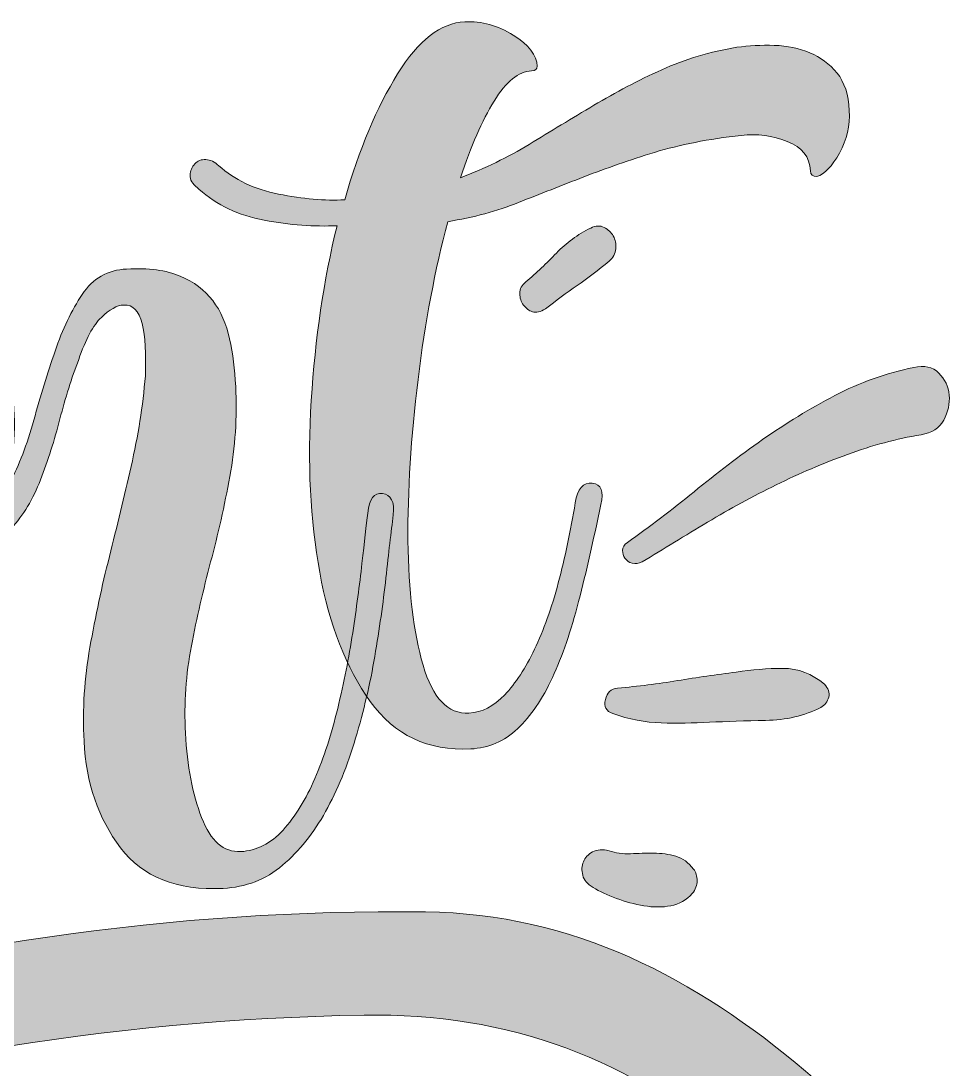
# Model space of a CAD drawing. Header units: inches. Extents: x 0.89 to 5.1, y -5.61 to -0.4.
# Drawn here: x 3.994 to 5.101, y -1.667 to -0.419 of the extents above; entities that cross this region are included whole.
import ezdxf

# ---------------------------------------------------------------- set-up
doc = ezdxf.new("R2010")
doc.units = ezdxf.units.IN
doc.header["$MEASUREMENT"] = 0
doc.layers.add('Layer 1', color=7, linetype='Continuous')

# ---------------------------------------------------------------- blocks, each defined once
blk = doc.blocks.new('block 5')
at = {"layer": 'Layer 1', "true_color": 0xffffff}
h = blk.add_hatch(color=7, dxfattribs=at)
h.dxf.hatch_style = 2
edge = h.paths.add_edge_path()
edge.add_spline(control_points=[(4.5226, -0.4196), (4.5428, -0.4186), (4.562, -0.4239), (4.5805, -0.4355), (4.5988, -0.447), (4.6084, -0.4593), (4.609, -0.4724), (4.6092, -0.4759), (4.6069, -0.4778), (4.6022, -0.4781), (4.5867, -0.4788), (4.5719, -0.4909), (4.5576, -0.5141), (4.5433, -0.5375), (4.5299, -0.5678), (4.5175, -0.6053), (4.5467, -0.5943), (4.574, -0.5811), (4.5994, -0.5656), (4.6247, -0.5501), (4.6504, -0.5345), (4.6764, -0.519), (4.7024, -0.5034), (4.7293, -0.4894), (4.7573, -0.4767), (4.7852, -0.464), (4.815, -0.4551), (4.8469, -0.4499), (4.861, -0.4481), (4.8759, -0.4473), (4.8913, -0.4477), (4.9068, -0.4482), (4.9209, -0.4511), (4.9337, -0.4564), (4.9464, -0.4617), (4.9572, -0.4698), (4.9661, -0.4806), (4.9749, -0.4915), (4.9798, -0.5064), (4.9807, -0.5254), (4.9816, -0.5432), (4.9777, -0.56), (4.969, -0.5759), (4.9603, -0.5918), (4.9512, -0.6011), (4.9419, -0.604), (4.9371, -0.6042), (4.9346, -0.6019), (4.9344, -0.5972), (4.9336, -0.5806), (4.9243, -0.5689), (4.9068, -0.562), (4.8892, -0.5551), (4.8709, -0.5528), (4.852, -0.5549), (4.813, -0.5592), (4.7786, -0.566), (4.7487, -0.5752), (4.7189, -0.5844), (4.6908, -0.5941), (4.6646, -0.6043), (4.6383, -0.6145), (4.6123, -0.6247), (4.5867, -0.6349), (4.5611, -0.645), (4.5329, -0.6527), (4.5023, -0.6577), (4.4873, -0.7144), (4.4754, -0.7771), (4.467, -0.8458), (4.4585, -0.9146), (4.4545, -0.9787), (4.455, -1.0381), (4.4556, -1.0975), (4.4616, -1.1469), (4.473, -1.1861), (4.4845, -1.2254), (4.5027, -1.2444), (4.5276, -1.2431), (4.543, -1.2424), (4.5572, -1.2352), (4.5702, -1.2214), (4.5832, -1.2077), (4.5951, -1.1896), (4.6058, -1.1671), (4.6166, -1.1446), (4.626, -1.1182), (4.6341, -1.0881), (4.6421, -1.058), (4.6488, -1.0262), (4.6543, -0.9926), (4.657, -0.9759), (4.6638, -0.9681), (4.6746, -0.9693), (4.6853, -0.9706), (4.6887, -0.979), (4.6847, -0.9947), (4.6761, -1.0367), (4.6673, -1.0752), (4.6583, -1.1101), (4.6493, -1.145), (4.6389, -1.1752), (4.6271, -1.2008), (4.6153, -1.2263), (4.6014, -1.2466), (4.5856, -1.2617), (4.5696, -1.2768), (4.551, -1.2848), (4.5297, -1.2858), (4.4787, -1.2884), (4.4388, -1.2695), (4.4101, -1.2293), (4.3814, -1.1891), (4.3613, -1.1379), (4.3499, -1.0754), (4.3385, -1.013), (4.3351, -0.9448), (4.3398, -0.8708), (4.3445, -0.7969), (4.3547, -0.7274), (4.3706, -0.6625), (4.3433, -0.6638), (4.3143, -0.6617), (4.2838, -0.656), (4.2532, -0.6504), (4.2273, -0.638), (4.2061, -0.6189), (4.2061, -0.6189), (4.2043, -0.6172), (4.2043, -0.6172), (4.1981, -0.6127), (4.1952, -0.6078), (4.1955, -0.6025), (4.1958, -0.5971), (4.1977, -0.5925), (4.2011, -0.5888), (4.2045, -0.5851), (4.2088, -0.5834), (4.2142, -0.5837), (4.2196, -0.5841), (4.2248, -0.5865), (4.2297, -0.591), (4.2484, -0.6079), (4.2721, -0.6192), (4.3009, -0.6249), (4.3298, -0.6306), (4.356, -0.6329), (4.3797, -0.6317), (4.3969, -0.5714), (4.418, -0.5213), (4.4427, -0.4815), (4.4675, -0.4416), (4.4942, -0.421), (4.5226, -0.4196)], knot_values=[0, 0, 0, 0, 1, 1, 1, 2, 2, 2, 3, 3, 3, 4, 4, 4, 5, 5, 5, 6, 6, 6, 7, 7, 7, 8, 8, 8, 9, 9, 9, 10, 10, 10, 11, 11, 11, 12, 12, 12, 13, 13, 13, 14, 14, 14, 15, 15, 15, 16, 16, 16, 17, 17, 17, 18, 18, 18, 19, 19, 19, 20, 20, 20, 21, 21, 21, 22, 22, 22, 23, 23, 23, 24, 24, 24, 25, 25, 25, 26, 26, 26, 27, 27, 27, 28, 28, 28, 29, 29, 29, 30, 30, 30, 31, 31, 31, 32, 32, 32, 33, 33, 33, 34, 34, 34, 35, 35, 35, 36, 36, 36, 37, 37, 37, 38, 38, 38, 39, 39, 39, 40, 40, 40, 41, 41, 41, 42, 42, 42, 43, 43, 43, 44, 44, 44, 45, 45, 45, 46, 46, 46, 47, 47, 47, 48, 48, 48, 49, 49, 49, 50, 50, 50, 51, 51, 51, 51], degree=3, periodic=1)
h = blk.add_hatch(color=7, dxfattribs=at)
h.dxf.hatch_style = 2
edge = h.paths.add_edge_path()
edge.add_spline(control_points=[(4.4375, -1.0069), (4.4349, -1.0272), (4.432, -1.0523), (4.4287, -1.0822), (4.4254, -1.1121), (4.421, -1.1432), (4.4155, -1.1756), (4.41, -1.2079), (4.4024, -1.2404), (4.3927, -1.273), (4.383, -1.3056), (4.371, -1.3347), (4.3569, -1.3604), (4.3427, -1.386), (4.3256, -1.4074), (4.3056, -1.4244), (4.2857, -1.4414), (4.262, -1.4506), (4.2348, -1.452), (4.1797, -1.4547), (4.139, -1.4385), (4.1126, -1.4036), (4.0861, -1.3686), (4.0717, -1.3263), (4.0692, -1.2765), (4.0673, -1.2385), (4.0696, -1.2013), (4.0762, -1.1647), (4.0827, -1.1281), (4.0904, -1.0921), (4.0994, -1.0566), (4.1083, -1.0211), (4.1169, -0.9852), (4.1253, -0.9492), (4.1336, -0.9131), (4.1393, -0.8772), (4.1422, -0.8413), (4.1433, -0.8152), (4.142, -0.7944), (4.1383, -0.7791), (4.1345, -0.7639), (4.1273, -0.7565), (4.1167, -0.757), (4.1084, -0.7574), (4.0994, -0.7623), (4.0898, -0.7717), (4.0801, -0.7811), (4.0711, -0.7979), (4.0628, -0.8221), (4.0544, -0.8439), (4.0469, -0.8674), (4.0405, -0.8927), (4.034, -0.918), (4.0262, -0.9422), (4.0173, -0.9652), (4.0083, -0.9882), (3.9968, -1.0075), (3.9827, -1.0231), (3.9686, -1.0386), (3.9509, -1.0469), (3.9295, -1.048), (3.9034, -1.0493), (3.8853, -1.0371), (3.8751, -1.0114), (3.865, -0.9858), (3.8603, -0.9572), (3.8611, -0.9257), (3.8619, -0.8941), (3.8676, -0.865), (3.8782, -0.8383), (3.8887, -0.8117), (3.9017, -0.7979), (3.9172, -0.7972), (3.9361, -0.7963), (3.9509, -0.8012), (3.9616, -0.8119), (3.9722, -0.8227), (3.9791, -0.8366), (3.9824, -0.8537), (3.9856, -0.8708), (3.9868, -0.8897), (3.9861, -0.9106), (3.9853, -0.9314), (3.9836, -0.9508), (3.9809, -0.9688), (3.9917, -0.948), (4.0012, -0.9232), (4.0093, -0.8943), (4.0174, -0.8653), (4.0259, -0.8379), (4.0347, -0.8119), (4.0435, -0.7859), (4.0543, -0.7634), (4.067, -0.7443), (4.0797, -0.7253), (4.0974, -0.7152), (4.1199, -0.7141), (4.146, -0.7128), (4.1672, -0.7156), (4.1836, -0.7225), (4.2, -0.7295), (4.213, -0.7392), (4.2225, -0.7518), (4.2321, -0.7644), (4.2387, -0.7795), (4.2426, -0.7972), (4.2464, -0.8148), (4.2488, -0.8337), (4.2498, -0.8539), (4.2517, -0.8907), (4.2493, -0.9264), (4.2429, -0.9612), (4.2365, -0.996), (4.2288, -1.03), (4.22, -1.0631), (4.2112, -1.0962), (4.2035, -1.1296), (4.1971, -1.1632), (4.1906, -1.1968), (4.1882, -1.2314), (4.19, -1.2669), (4.1919, -1.3061), (4.1983, -1.3396), (4.2092, -1.3677), (4.2201, -1.3956), (4.2356, -1.4091), (4.2558, -1.4081), (4.2747, -1.4072), (4.2916, -1.3986), (4.3062, -1.3825), (4.3209, -1.3663), (4.3335, -1.3457), (4.3442, -1.3209), (4.3549, -1.2959), (4.3639, -1.2682), (4.3713, -1.2375), (4.3787, -1.2068), (4.3846, -1.1768), (4.3892, -1.1475), (4.3936, -1.1181), (4.3973, -1.0906), (4.4002, -1.0649), (4.4031, -1.0392), (4.4054, -1.0192), (4.4071, -1.0048), (4.4086, -0.9881), (4.4145, -0.9804), (4.4246, -0.9816), (4.4348, -0.9829), (4.4391, -0.9913), (4.4375, -1.0069)], knot_values=[0, 0, 0, 0, 1, 1, 1, 2, 2, 2, 3, 3, 3, 4, 4, 4, 5, 5, 5, 6, 6, 6, 7, 7, 7, 8, 8, 8, 9, 9, 9, 10, 10, 10, 11, 11, 11, 12, 12, 12, 13, 13, 13, 14, 14, 14, 15, 15, 15, 16, 16, 16, 17, 17, 17, 18, 18, 18, 19, 19, 19, 20, 20, 20, 21, 21, 21, 22, 22, 22, 23, 23, 23, 24, 24, 24, 25, 25, 25, 26, 26, 26, 27, 27, 27, 28, 28, 28, 29, 29, 29, 30, 30, 30, 31, 31, 31, 32, 32, 32, 33, 33, 33, 34, 34, 34, 35, 35, 35, 36, 36, 36, 37, 37, 37, 38, 38, 38, 39, 39, 39, 40, 40, 40, 41, 41, 41, 42, 42, 42, 43, 43, 43, 44, 44, 44, 45, 45, 45, 46, 46, 46, 47, 47, 47, 48, 48, 48, 49, 49, 49, 50, 50, 50, 50], degree=3, periodic=1)
at = {"layer": 'Layer 1', "lineweight": 0}
for points, knots in [([(4.5226, -0.4196), (4.5428, -0.4186), (4.562, -0.4239), (4.5805, -0.4355), (4.5988, -0.447), (4.6084, -0.4593), (4.609, -0.4724), (4.6092, -0.4759), (4.6069, -0.4778), (4.6022, -0.4781), (4.5867, -0.4788), (4.5719, -0.4909), (4.5576, -0.5141), (4.5433, -0.5375), (4.5299, -0.5678), (4.5175, -0.6053), (4.5467, -0.5943), (4.574, -0.5811), (4.5994, -0.5656), (4.6247, -0.5501), (4.6504, -0.5345), (4.6764, -0.519), (4.7024, -0.5034), (4.7293, -0.4894), (4.7573, -0.4767), (4.7852, -0.464), (4.815, -0.4551), (4.8469, -0.4499), (4.861, -0.4481), (4.8759, -0.4473), (4.8913, -0.4477), (4.9068, -0.4482), (4.9209, -0.4511), (4.9337, -0.4564), (4.9464, -0.4617), (4.9572, -0.4698), (4.9661, -0.4806), (4.9749, -0.4915), (4.9798, -0.5064), (4.9807, -0.5254), (4.9816, -0.5432), (4.9777, -0.56), (4.969, -0.5759), (4.9603, -0.5918), (4.9512, -0.6011), (4.9419, -0.604), (4.9371, -0.6042), (4.9346, -0.6019), (4.9344, -0.5972), (4.9336, -0.5806), (4.9243, -0.5689), (4.9068, -0.562), (4.8892, -0.5551), (4.8709, -0.5528), (4.852, -0.5549), (4.813, -0.5592), (4.7786, -0.566), (4.7487, -0.5752), (4.7189, -0.5844), (4.6908, -0.5941), (4.6646, -0.6043), (4.6383, -0.6145), (4.6123, -0.6247), (4.5867, -0.6349), (4.5611, -0.645), (4.5329, -0.6527), (4.5023, -0.6577), (4.4873, -0.7144), (4.4754, -0.7771), (4.467, -0.8458), (4.4585, -0.9146), (4.4545, -0.9787), (4.455, -1.0381), (4.4556, -1.0975), (4.4616, -1.1469), (4.473, -1.1861), (4.4845, -1.2254), (4.5027, -1.2444), (4.5276, -1.2431), (4.543, -1.2424), (4.5572, -1.2352), (4.5702, -1.2214), (4.5832, -1.2077), (4.5951, -1.1896), (4.6058, -1.1671), (4.6166, -1.1446), (4.626, -1.1182), (4.6341, -1.0881), (4.6421, -1.058), (4.6488, -1.0262), (4.6543, -0.9926), (4.657, -0.9759), (4.6638, -0.9681), (4.6746, -0.9693), (4.6853, -0.9706), (4.6887, -0.979), (4.6847, -0.9947), (4.6761, -1.0367), (4.6673, -1.0752), (4.6583, -1.1101), (4.6493, -1.145), (4.6389, -1.1752), (4.6271, -1.2008), (4.6153, -1.2263), (4.6014, -1.2466), (4.5856, -1.2617), (4.5696, -1.2768), (4.551, -1.2848), (4.5297, -1.2858), (4.4787, -1.2884), (4.4388, -1.2695), (4.4101, -1.2293), (4.3814, -1.1891), (4.3613, -1.1379), (4.3499, -1.0754), (4.3385, -1.013), (4.3351, -0.9448), (4.3398, -0.8708), (4.3445, -0.7969), (4.3547, -0.7274), (4.3706, -0.6625), (4.3433, -0.6638), (4.3143, -0.6617), (4.2838, -0.656), (4.2532, -0.6504), (4.2273, -0.638), (4.2061, -0.6189), (4.2061, -0.6189), (4.2043, -0.6172), (4.2043, -0.6172), (4.1981, -0.6127), (4.1952, -0.6078), (4.1955, -0.6025), (4.1958, -0.5971), (4.1977, -0.5925), (4.2011, -0.5888), (4.2045, -0.5851), (4.2088, -0.5834), (4.2142, -0.5837), (4.2196, -0.5841), (4.2248, -0.5865), (4.2297, -0.591), (4.2484, -0.6079), (4.2721, -0.6192), (4.3009, -0.6249), (4.3298, -0.6306), (4.356, -0.6329), (4.3797, -0.6317), (4.3969, -0.5714), (4.418, -0.5213), (4.4427, -0.4815), (4.4675, -0.4416), (4.4942, -0.421), (4.5226, -0.4196)], [0, 0, 0, 0, 1, 1, 1, 2, 2, 2, 3, 3, 3, 4, 4, 4, 5, 5, 5, 6, 6, 6, 7, 7, 7, 8, 8, 8, 9, 9, 9, 10, 10, 10, 11, 11, 11, 12, 12, 12, 13, 13, 13, 14, 14, 14, 15, 15, 15, 16, 16, 16, 17, 17, 17, 18, 18, 18, 19, 19, 19, 20, 20, 20, 21, 21, 21, 22, 22, 22, 23, 23, 23, 24, 24, 24, 25, 25, 25, 26, 26, 26, 27, 27, 27, 28, 28, 28, 29, 29, 29, 30, 30, 30, 31, 31, 31, 32, 32, 32, 33, 33, 33, 34, 34, 34, 35, 35, 35, 36, 36, 36, 37, 37, 37, 38, 38, 38, 39, 39, 39, 40, 40, 40, 41, 41, 41, 42, 42, 42, 43, 43, 43, 44, 44, 44, 45, 45, 45, 46, 46, 46, 47, 47, 47, 48, 48, 48, 49, 49, 49, 50, 50, 50, 51, 51, 51, 51]), ([(4.4375, -1.0069), (4.4349, -1.0272), (4.432, -1.0523), (4.4287, -1.0822), (4.4254, -1.1121), (4.421, -1.1432), (4.4155, -1.1756), (4.41, -1.2079), (4.4024, -1.2404), (4.3927, -1.273), (4.383, -1.3056), (4.371, -1.3347), (4.3569, -1.3604), (4.3427, -1.386), (4.3256, -1.4074), (4.3056, -1.4244), (4.2857, -1.4414), (4.262, -1.4506), (4.2348, -1.452), (4.1797, -1.4547), (4.139, -1.4385), (4.1126, -1.4036), (4.0861, -1.3686), (4.0717, -1.3263), (4.0692, -1.2765), (4.0673, -1.2385), (4.0696, -1.2013), (4.0762, -1.1647), (4.0827, -1.1281), (4.0904, -1.0921), (4.0994, -1.0566), (4.1083, -1.0211), (4.1169, -0.9852), (4.1253, -0.9492), (4.1336, -0.9131), (4.1393, -0.8772), (4.1422, -0.8413), (4.1433, -0.8152), (4.142, -0.7944), (4.1383, -0.7791), (4.1345, -0.7639), (4.1273, -0.7565), (4.1167, -0.757), (4.1084, -0.7574), (4.0994, -0.7623), (4.0898, -0.7717), (4.0801, -0.7811), (4.0711, -0.7979), (4.0628, -0.8221), (4.0544, -0.8439), (4.0469, -0.8674), (4.0405, -0.8927), (4.034, -0.918), (4.0262, -0.9422), (4.0173, -0.9652), (4.0083, -0.9882), (3.9968, -1.0075), (3.9827, -1.0231), (3.9686, -1.0386), (3.9509, -1.0469), (3.9295, -1.048), (3.9034, -1.0493), (3.8853, -1.0371), (3.8751, -1.0114), (3.865, -0.9858), (3.8603, -0.9572), (3.8611, -0.9257), (3.8619, -0.8941), (3.8676, -0.865), (3.8782, -0.8383), (3.8887, -0.8117), (3.9017, -0.7979), (3.9172, -0.7972), (3.9361, -0.7963), (3.9509, -0.8012), (3.9616, -0.8119), (3.9722, -0.8227), (3.9791, -0.8366), (3.9824, -0.8537), (3.9856, -0.8708), (3.9868, -0.8897), (3.9861, -0.9106), (3.9853, -0.9314), (3.9836, -0.9508), (3.9809, -0.9688), (3.9917, -0.948), (4.0012, -0.9232), (4.0093, -0.8943), (4.0174, -0.8653), (4.0259, -0.8379), (4.0347, -0.8119), (4.0435, -0.7859), (4.0543, -0.7634), (4.067, -0.7443), (4.0797, -0.7253), (4.0974, -0.7152), (4.1199, -0.7141), (4.146, -0.7128), (4.1672, -0.7156), (4.1836, -0.7225), (4.2, -0.7295), (4.213, -0.7392), (4.2225, -0.7518), (4.2321, -0.7644), (4.2387, -0.7795), (4.2426, -0.7972), (4.2464, -0.8148), (4.2488, -0.8337), (4.2498, -0.8539), (4.2517, -0.8907), (4.2493, -0.9264), (4.2429, -0.9612), (4.2365, -0.996), (4.2288, -1.03), (4.22, -1.0631), (4.2112, -1.0962), (4.2035, -1.1296), (4.1971, -1.1632), (4.1906, -1.1968), (4.1882, -1.2314), (4.19, -1.2669), (4.1919, -1.3061), (4.1983, -1.3396), (4.2092, -1.3677), (4.2201, -1.3956), (4.2356, -1.4091), (4.2558, -1.4081), (4.2747, -1.4072), (4.2916, -1.3986), (4.3062, -1.3825), (4.3209, -1.3663), (4.3335, -1.3457), (4.3442, -1.3209), (4.3549, -1.2959), (4.3639, -1.2682), (4.3713, -1.2375), (4.3787, -1.2068), (4.3846, -1.1768), (4.3892, -1.1475), (4.3936, -1.1181), (4.3973, -1.0906), (4.4002, -1.0649), (4.4031, -1.0392), (4.4054, -1.0192), (4.4071, -1.0048), (4.4086, -0.9881), (4.4145, -0.9804), (4.4246, -0.9816), (4.4348, -0.9829), (4.4391, -0.9913), (4.4375, -1.0069)], [0, 0, 0, 0, 1, 1, 1, 2, 2, 2, 3, 3, 3, 4, 4, 4, 5, 5, 5, 6, 6, 6, 7, 7, 7, 8, 8, 8, 9, 9, 9, 10, 10, 10, 11, 11, 11, 12, 12, 12, 13, 13, 13, 14, 14, 14, 15, 15, 15, 16, 16, 16, 17, 17, 17, 18, 18, 18, 19, 19, 19, 20, 20, 20, 21, 21, 21, 22, 22, 22, 23, 23, 23, 24, 24, 24, 25, 25, 25, 26, 26, 26, 27, 27, 27, 28, 28, 28, 29, 29, 29, 30, 30, 30, 31, 31, 31, 32, 32, 32, 33, 33, 33, 34, 34, 34, 35, 35, 35, 36, 36, 36, 37, 37, 37, 38, 38, 38, 39, 39, 39, 40, 40, 40, 41, 41, 41, 42, 42, 42, 43, 43, 43, 44, 44, 44, 45, 45, 45, 46, 46, 46, 47, 47, 47, 48, 48, 48, 49, 49, 49, 50, 50, 50, 50])]:
    blk.add_open_spline(points, degree=3, knots=knots, dxfattribs=at)
blk = doc.blocks.new('block 8')
at = {"layer": 'Layer 1', "true_color": 0xffffff}
h = blk.add_hatch(color=7, dxfattribs=at)
h.dxf.hatch_style = 2
edge = h.paths.add_edge_path()
edge.add_spline(control_points=[(0.9392, -1.8288), (0.9397, -1.7691), (0.9812, -1.7382), (1.0267, -1.7541), (1.0438, -1.76), (1.0584, -1.7731), (1.0744, -1.7826), (1.1127, -1.8054), (1.1487, -1.8348), (1.1899, -1.8493), (1.3845, -1.9176), (1.583, -1.9769), (1.7909, -1.9733), (1.9323, -1.9708), (2.0738, -1.9511), (2.2144, -1.9323), (2.684, -1.8693), (3.1378, -1.7396), (3.591, -1.6058), (3.8789, -1.5207), (4.1746, -1.4762), (4.476, -1.48), (4.6521, -1.4822), (4.7978, -1.5588), (4.9284, -1.6697), (4.9433, -1.6823), (4.9604, -1.6985), (4.9646, -1.7158), (4.9694, -1.7363), (4.9674, -1.7633), (4.9572, -1.7812), (4.9437, -1.8049), (4.9156, -1.8073), (4.8905, -1.7957), (4.876, -1.7891), (4.8623, -1.7795), (4.8504, -1.7688), (4.7229, -1.6546), (4.5742, -1.6003), (4.4027, -1.603), (4.0963, -1.6079), (3.7989, -1.6594), (3.507, -1.7539), (3.1562, -1.8675), (2.8019, -1.9715), (2.4384, -2.037), (2.2498, -2.071), (2.0589, -2.0953), (1.868, -2.1125), (1.6001, -2.1366), (1.3419, -2.0863), (1.0933, -1.9852), (1.0401, -1.9635), (0.9951, -1.9305), (0.9636, -1.8821), (0.9511, -1.8628), (0.9442, -1.8399), (0.9392, -1.8288)], knot_values=[0, 0, 0, 0, 1, 1, 1, 2, 2, 2, 3, 3, 3, 4, 4, 4, 5, 5, 5, 6, 6, 6, 7, 7, 7, 8, 8, 8, 9, 9, 9, 10, 10, 10, 11, 11, 11, 12, 12, 12, 13, 13, 13, 14, 14, 14, 15, 15, 15, 16, 16, 16, 17, 17, 17, 18, 18, 18, 19, 19, 19, 19], degree=3, periodic=1)
at = {"layer": 'Layer 1', "lineweight": 0}
blk.add_open_spline([(0.9392, -1.8288), (0.9397, -1.7691), (0.9812, -1.7382), (1.0267, -1.7541), (1.0438, -1.76), (1.0584, -1.7731), (1.0744, -1.7826), (1.1127, -1.8054), (1.1487, -1.8348), (1.1899, -1.8493), (1.3845, -1.9176), (1.583, -1.9769), (1.7909, -1.9733), (1.9323, -1.9708), (2.0738, -1.9511), (2.2144, -1.9323), (2.684, -1.8693), (3.1378, -1.7396), (3.591, -1.6058), (3.8789, -1.5207), (4.1746, -1.4762), (4.476, -1.48), (4.6521, -1.4822), (4.7978, -1.5588), (4.9284, -1.6697), (4.9433, -1.6823), (4.9604, -1.6985), (4.9646, -1.7158), (4.9694, -1.7363), (4.9674, -1.7633), (4.9572, -1.7812), (4.9437, -1.8049), (4.9156, -1.8073), (4.8905, -1.7957), (4.876, -1.7891), (4.8623, -1.7795), (4.8504, -1.7688), (4.7229, -1.6546), (4.5742, -1.6003), (4.4027, -1.603), (4.0963, -1.6079), (3.7989, -1.6594), (3.507, -1.7539), (3.1562, -1.8675), (2.8019, -1.9715), (2.4384, -2.037), (2.2498, -2.071), (2.0589, -2.0953), (1.868, -2.1125), (1.6001, -2.1366), (1.3419, -2.0863), (1.0933, -1.9852), (1.0401, -1.9635), (0.9951, -1.9305), (0.9636, -1.8821), (0.9511, -1.8628), (0.9442, -1.8399), (0.9392, -1.8288)], degree=3, knots=[0, 0, 0, 0, 1, 1, 1, 2, 2, 2, 3, 3, 3, 4, 4, 4, 5, 5, 5, 6, 6, 6, 7, 7, 7, 8, 8, 8, 9, 9, 9, 10, 10, 10, 11, 11, 11, 12, 12, 12, 13, 13, 13, 14, 14, 14, 15, 15, 15, 16, 16, 16, 17, 17, 17, 18, 18, 18, 19, 19, 19, 19], dxfattribs=at)
blk = doc.blocks.new('block 3')
at = {"layer": 'Layer 1', "true_color": 0xffffff}
h = blk.add_hatch(color=7, dxfattribs=at)
h.dxf.hatch_style = 2
edge = h.paths.add_edge_path()
edge.add_spline(control_points=[(4.6187, -0.7614), (4.6129, -0.7653), (4.6078, -0.7665), (4.6034, -0.7651), (4.599, -0.7636), (4.5954, -0.761), (4.5925, -0.757), (4.5896, -0.7532), (4.5882, -0.7485), (4.5882, -0.7432), (4.5882, -0.7379), (4.5905, -0.7332), (4.5954, -0.7293), (4.6081, -0.7187), (4.6201, -0.7073), (4.6319, -0.6951), (4.6435, -0.6829), (4.6571, -0.673), (4.6727, -0.6653), (4.6785, -0.6624), (4.6838, -0.6621), (4.6887, -0.6645), (4.6936, -0.667), (4.6971, -0.6703), (4.6996, -0.6747), (4.7021, -0.6791), (4.703, -0.6842), (4.7025, -0.69), (4.7021, -0.6959), (4.6994, -0.7007), (4.6945, -0.7046), (4.6818, -0.7153), (4.6692, -0.725), (4.6566, -0.7338), (4.6439, -0.7425), (4.6313, -0.7518), (4.6187, -0.7614)], knot_values=[0, 0, 0, 0, 1, 1, 1, 2, 2, 2, 3, 3, 3, 4, 4, 4, 5, 5, 5, 6, 6, 6, 7, 7, 7, 8, 8, 8, 9, 9, 9, 10, 10, 10, 11, 11, 11, 12, 12, 12, 12], degree=3, periodic=1)
edge = h.paths.add_edge_path()
edge.add_spline(control_points=[(4.6945, -1.4071), (4.7023, -1.41), (4.7108, -1.4112), (4.7201, -1.4107), (4.7292, -1.4102), (4.7385, -1.41), (4.7477, -1.41), (4.7569, -1.41), (4.7657, -1.4112), (4.7739, -1.4136), (4.7822, -1.4161), (4.7892, -1.4212), (4.7951, -1.4289), (4.798, -1.4328), (4.7994, -1.4375), (4.7994, -1.4428), (4.7994, -1.4481), (4.7975, -1.4533), (4.7936, -1.4581), (4.7868, -1.4659), (4.7783, -1.4707), (4.7681, -1.4727), (4.758, -1.4746), (4.7472, -1.4746), (4.736, -1.4727), (4.7249, -1.4707), (4.7139, -1.4678), (4.7033, -1.4639), (4.6926, -1.4601), (4.6833, -1.4557), (4.6756, -1.4508), (4.6688, -1.4469), (4.6646, -1.4421), (4.6632, -1.4363), (4.6617, -1.4304), (4.6619, -1.4251), (4.664, -1.4202), (4.6659, -1.4154), (4.6695, -1.4115), (4.6748, -1.4086), (4.6802, -1.4057), (4.6868, -1.4051), (4.6945, -1.4071)], knot_values=[0, 0, 0, 0, 1, 1, 1, 2, 2, 2, 3, 3, 3, 4, 4, 4, 5, 5, 5, 6, 6, 6, 7, 7, 7, 8, 8, 8, 9, 9, 9, 10, 10, 10, 11, 11, 11, 12, 12, 12, 13, 13, 13, 14, 14, 14, 14], degree=3, periodic=1)
edge = h.paths.add_edge_path()
edge.add_spline(control_points=[(4.6989, -1.2438), (4.6911, -1.2409), (4.6882, -1.2353), (4.6901, -1.227), (4.6921, -1.2189), (4.6969, -1.2142), (4.7047, -1.2133), (4.729, -1.2113), (4.7528, -1.2084), (4.7762, -1.2045), (4.7994, -1.2007), (4.8228, -1.1972), (4.8461, -1.1943), (4.8646, -1.1914), (4.883, -1.1899), (4.9015, -1.1899), (4.9199, -1.1899), (4.9365, -1.1963), (4.951, -1.2088), (4.9559, -1.2137), (4.9576, -1.2189), (4.9561, -1.2241), (4.9547, -1.2295), (4.9515, -1.2336), (4.9466, -1.2365), (4.9272, -1.2463), (4.9054, -1.2514), (4.881, -1.2519), (4.8568, -1.2524), (4.8344, -1.2531), (4.8141, -1.2541), (4.7946, -1.255), (4.7754, -1.2553), (4.7565, -1.2548), (4.7375, -1.2543), (4.7183, -1.2506), (4.6989, -1.2438)], knot_values=[0, 0, 0, 0, 1, 1, 1, 2, 2, 2, 3, 3, 3, 4, 4, 4, 5, 5, 5, 6, 6, 6, 7, 7, 7, 8, 8, 8, 9, 9, 9, 10, 10, 10, 11, 11, 11, 12, 12, 12, 12], degree=3, periodic=1)
edge = h.paths.add_edge_path()
edge.add_spline(control_points=[(4.7338, -1.0631), (4.73, -1.0651), (4.7261, -1.0655), (4.7222, -1.0646), (4.7183, -1.0636), (4.7154, -1.0616), (4.7135, -1.0587), (4.7115, -1.0558), (4.7106, -1.0527), (4.7106, -1.0493), (4.7106, -1.0459), (4.7125, -1.0427), (4.7164, -1.0398), (4.7426, -1.0214), (4.769, -1.0012), (4.7958, -0.9794), (4.8226, -0.9574), (4.8497, -0.9369), (4.8774, -0.9174), (4.9052, -0.898), (4.9338, -0.8804), (4.9634, -0.8649), (4.993, -0.8494), (5.0244, -0.8382), (5.0574, -0.8314), (5.07, -0.8285), (5.08, -0.8307), (5.0873, -0.838), (5.0946, -0.8452), (5.0987, -0.8539), (5.0996, -0.8642), (5.1006, -0.8744), (5.0984, -0.8843), (5.0932, -0.8941), (5.0878, -0.9038), (5.0787, -0.9096), (5.0661, -0.9115), (5.0371, -0.9164), (5.0079, -0.9241), (4.9787, -0.9349), (4.9495, -0.9456), (4.9211, -0.9577), (4.8934, -0.9713), (4.8658, -0.9849), (4.8385, -0.9997), (4.8118, -1.0158), (4.7851, -1.0318), (4.7591, -1.0477), (4.7338, -1.0631)], knot_values=[0, 0, 0, 0, 1, 1, 1, 2, 2, 2, 3, 3, 3, 4, 4, 4, 5, 5, 5, 6, 6, 6, 7, 7, 7, 8, 8, 8, 9, 9, 9, 10, 10, 10, 11, 11, 11, 12, 12, 12, 13, 13, 13, 14, 14, 14, 15, 15, 15, 16, 16, 16, 16], degree=3, periodic=1)
at = {"layer": 'Layer 1', "lineweight": 0}
for points, knots in [([(4.6187, -0.7614), (4.6129, -0.7653), (4.6078, -0.7665), (4.6034, -0.7651), (4.599, -0.7636), (4.5954, -0.761), (4.5925, -0.757), (4.5896, -0.7532), (4.5882, -0.7485), (4.5882, -0.7432), (4.5882, -0.7379), (4.5905, -0.7332), (4.5954, -0.7293), (4.6081, -0.7187), (4.6201, -0.7073), (4.6319, -0.6951), (4.6435, -0.6829), (4.6571, -0.673), (4.6727, -0.6653), (4.6785, -0.6624), (4.6838, -0.6621), (4.6887, -0.6645), (4.6936, -0.667), (4.6971, -0.6703), (4.6996, -0.6747), (4.7021, -0.6791), (4.703, -0.6842), (4.7025, -0.69), (4.7021, -0.6959), (4.6994, -0.7007), (4.6945, -0.7046), (4.6818, -0.7153), (4.6692, -0.725), (4.6566, -0.7338), (4.6439, -0.7425), (4.6313, -0.7518), (4.6187, -0.7614)], [0, 0, 0, 0, 1, 1, 1, 2, 2, 2, 3, 3, 3, 4, 4, 4, 5, 5, 5, 6, 6, 6, 7, 7, 7, 8, 8, 8, 9, 9, 9, 10, 10, 10, 11, 11, 11, 12, 12, 12, 12]), ([(4.7338, -1.0631), (4.73, -1.0651), (4.7261, -1.0655), (4.7222, -1.0646), (4.7183, -1.0636), (4.7154, -1.0616), (4.7135, -1.0587), (4.7115, -1.0558), (4.7106, -1.0527), (4.7106, -1.0493), (4.7106, -1.0459), (4.7125, -1.0427), (4.7164, -1.0398), (4.7426, -1.0214), (4.769, -1.0012), (4.7958, -0.9794), (4.8226, -0.9574), (4.8497, -0.9369), (4.8774, -0.9174), (4.9052, -0.898), (4.9338, -0.8804), (4.9634, -0.8649), (4.993, -0.8494), (5.0244, -0.8382), (5.0574, -0.8314), (5.07, -0.8285), (5.08, -0.8307), (5.0873, -0.838), (5.0946, -0.8452), (5.0987, -0.8539), (5.0996, -0.8642), (5.1006, -0.8744), (5.0984, -0.8843), (5.0932, -0.8941), (5.0878, -0.9038), (5.0787, -0.9096), (5.0661, -0.9115), (5.0371, -0.9164), (5.0079, -0.9241), (4.9787, -0.9349), (4.9495, -0.9456), (4.9211, -0.9577), (4.8934, -0.9713), (4.8658, -0.9849), (4.8385, -0.9997), (4.8118, -1.0158), (4.7851, -1.0318), (4.7591, -1.0477), (4.7338, -1.0631)], [0, 0, 0, 0, 1, 1, 1, 2, 2, 2, 3, 3, 3, 4, 4, 4, 5, 5, 5, 6, 6, 6, 7, 7, 7, 8, 8, 8, 9, 9, 9, 10, 10, 10, 11, 11, 11, 12, 12, 12, 13, 13, 13, 14, 14, 14, 15, 15, 15, 16, 16, 16, 16]), ([(4.6989, -1.2438), (4.6911, -1.2409), (4.6882, -1.2353), (4.6901, -1.227), (4.6921, -1.2189), (4.6969, -1.2142), (4.7047, -1.2133), (4.729, -1.2113), (4.7528, -1.2084), (4.7762, -1.2045), (4.7994, -1.2007), (4.8228, -1.1972), (4.8461, -1.1943), (4.8646, -1.1914), (4.883, -1.1899), (4.9015, -1.1899), (4.9199, -1.1899), (4.9365, -1.1963), (4.951, -1.2088), (4.9559, -1.2137), (4.9576, -1.2189), (4.9561, -1.2241), (4.9547, -1.2295), (4.9515, -1.2336), (4.9466, -1.2365), (4.9272, -1.2463), (4.9054, -1.2514), (4.881, -1.2519), (4.8568, -1.2524), (4.8344, -1.2531), (4.8141, -1.2541), (4.7946, -1.255), (4.7754, -1.2553), (4.7565, -1.2548), (4.7375, -1.2543), (4.7183, -1.2506), (4.6989, -1.2438)], [0, 0, 0, 0, 1, 1, 1, 2, 2, 2, 3, 3, 3, 4, 4, 4, 5, 5, 5, 6, 6, 6, 7, 7, 7, 8, 8, 8, 9, 9, 9, 10, 10, 10, 11, 11, 11, 12, 12, 12, 12]), ([(4.6945, -1.4071), (4.7023, -1.41), (4.7108, -1.4112), (4.7201, -1.4107), (4.7292, -1.4102), (4.7385, -1.41), (4.7477, -1.41), (4.7569, -1.41), (4.7657, -1.4112), (4.7739, -1.4136), (4.7822, -1.4161), (4.7892, -1.4212), (4.7951, -1.4289), (4.798, -1.4328), (4.7994, -1.4375), (4.7994, -1.4428), (4.7994, -1.4481), (4.7975, -1.4533), (4.7936, -1.4581), (4.7868, -1.4659), (4.7783, -1.4707), (4.7681, -1.4727), (4.758, -1.4746), (4.7472, -1.4746), (4.736, -1.4727), (4.7249, -1.4707), (4.7139, -1.4678), (4.7033, -1.4639), (4.6926, -1.4601), (4.6833, -1.4557), (4.6756, -1.4508), (4.6688, -1.4469), (4.6646, -1.4421), (4.6632, -1.4363), (4.6617, -1.4304), (4.6619, -1.4251), (4.664, -1.4202), (4.6659, -1.4154), (4.6695, -1.4115), (4.6748, -1.4086), (4.6802, -1.4057), (4.6868, -1.4051), (4.6945, -1.4071)], [0, 0, 0, 0, 1, 1, 1, 2, 2, 2, 3, 3, 3, 4, 4, 4, 5, 5, 5, 6, 6, 6, 7, 7, 7, 8, 8, 8, 9, 9, 9, 10, 10, 10, 11, 11, 11, 12, 12, 12, 13, 13, 13, 14, 14, 14, 14])]:
    blk.add_open_spline(points, degree=3, knots=knots, dxfattribs=at)
at = {"layer": 'Layer 1'}
for name in ['block 5', 'block 8']:
    blk.add_blockref(name, (0, 0), dxfattribs=at)

msp = doc.modelspace()

# ---------------------------------------------------------------- block references
at = {"layer": 'Layer 1'}
msp.add_blockref('block 3', (0, 0), dxfattribs=at)

doc.saveas('drawing.dxf')
